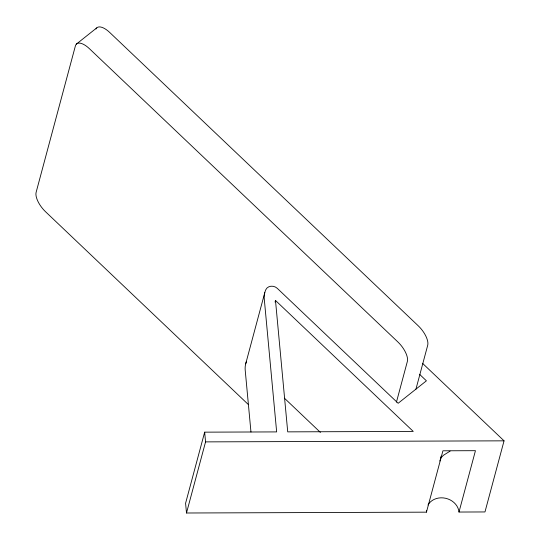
<?xml version="1.0" encoding="UTF-8"?>
<svg xmlns="http://www.w3.org/2000/svg" width="540" height="540" viewBox="0 0 540 540"><rect width="100%" height="100%" fill="white"/><g stroke="black" fill="none" stroke-linecap="round" stroke-linejoin="round"><path stroke-width="0.81" d="M440.89 457.583L441.079 456.185M440.788 458.285L439.783 461.032M419.702 374.436L426.411 380.815L398.156 403.272L277.263 288.333A7.007 6.008 15 0 0 265.829 289.663A25.232 21.627 15 0 0 264.283 299.093L276.656 431.906L204.66 432.155L185.585 503.273L186.496 513L426.458 512.156L442.915 450.799L475.45 450.684L458.993 512.042L484.974 511.947L504.05 440.836L422.766 363.548M186.496 513L205.565 441.882L204.66 432.155M245.7 363.805L264.776 292.694M275.056 302.056L275.488 300.443L413.249 431.42L287.726 431.865L275.488 300.443M396.441 402.145L407.349 361.476A16.821 7.317 51.5 0 0 397.879 341.969L89.363 48.641A16.821 7.317 51.5 0 0 75.404 45.866L36.133 192.281A16.821 7.317 51.5 0 0 45.603 211.788L248.427 404.629M415.921 389.225L427.7 345.296A16.821 7.317 51.5 0 0 418.23 325.796L109.715 32.461A16.821 7.317 51.5 0 0 95.992 29.005M440.755 457.974L443.596 455.173L450.104 451.13M76.383 44.084L96.734 27.905M205.565 441.882L504.05 440.836M284.452 398.216L320.416 432.412M250.965 432.02L245.207 370.204A25.232 21.627 15 0 1 246.443 361.517M426.458 512.156A16.47 14.114 15 0 1 426.411 510.665M427.977 505.001A16.47 14.114 15 0 1 445.655 498.285A16.47 14.114 15 0 1 458.993 512.042"/></g></svg>
